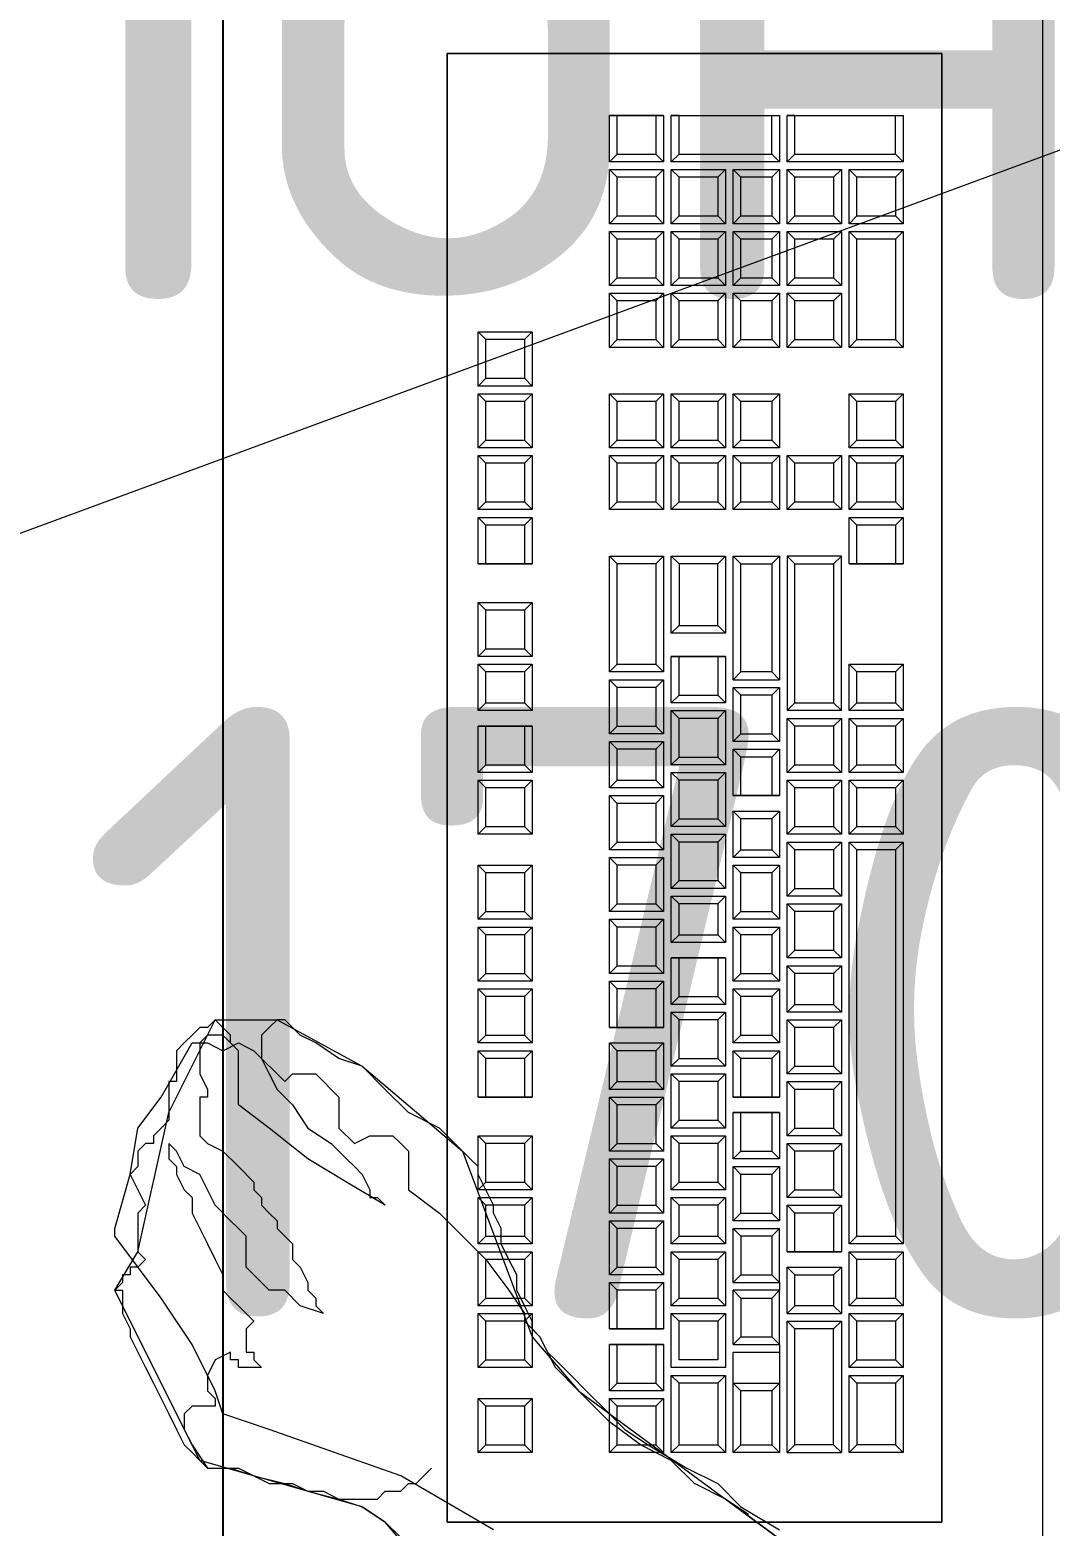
# Model space of a CAD drawing. Header units: millimetres. Extents: x 3050 to 430575, y -569542 to 36130.
# Drawn here: x 313896.6 to 314131, y -469942.1 to -469598.4 of the extents above; entities that cross this region are included whole.
import ezdxf

# ---------------------------------------------------------------- set-up
doc = ezdxf.new("R2010")
doc.units = ezdxf.units.MM
doc.layers.add('PDF _Геометрия', color=7, linetype='Continuous')
doc.layers.add('PDF _Текст', color=7, linetype='Continuous')
doc.styles.add('PDF ISOCPEUR', font='isocpeur.ttf')

# ---------------------------------------------------------------- blocks, each defined once
blk = doc.blocks.new('ТХ3 4 этаж')
at = {"layer": 'PDF _Геометрия', "color": 5, "lineweight": 25}
blk.add_lwpolyline([(44349.42, -54125.48), (44349.42, -56643.63), (43006.87, -56643.63), (43006.87, -54125.48)], close=True, dxfattribs=at)
at = {"layer": 'PDF _Геометрия', "color": 5, "lineweight": 9}
blk.add_lwpolyline([(44349.42, -54686.65), (44725.9, -54686.65), (44725.9, -56213.88), (44349.42, -56213.88)], close=True, dxfattribs=at)
at = {"layer": 'PDF _Геометрия', "color": 5, "lineweight": 0}
for points in [[(44473.73, -55837.4), (44431.11, -55812.54), (44370.73, -55791.23), (44349.42, -55784.12), (44345.87, -55773.47), (44335.21, -55752.16), (44321, -55730.85), (44299.69, -55702.43), (44299.69, -55698.88), (44306.8, -55674.02), (44310.35, -55652.71), (44321, -55638.5), (44335.21, -55613.64), (44342.31, -55613.64), (44349.42, -55617.19), (44356.52, -55613.64), (44363.62, -55617.19), (44377.83, -55631.4), (44381.38, -55627.85), (44392.04, -55627.85), (44395.59, -55631.4), (44399.14, -55634.95), (44402.69, -55638.5), (44402.69, -55645.61), (44402.69, -55652.71), (44409.8, -55659.81), (44416.9, -55656.26), (44424, -55656.26), (44427.55, -55656.26), (44431.11, -55659.81), (44434.66, -55663.36), (44434.66, -55670.47), (44434.66, -55674.02), (44434.66, -55681.12), (44448.86, -55691.78), (44459.52, -55702.43), (44470.17, -55713.09), (44480.83, -55727.29), (44487.93, -55737.95), (44487.93, -55741.5), (44495.04, -55748.6), (44498.59, -55755.71), (44502.14, -55759.26), (44505.69, -55762.81), (44519.9, -55777.02), (44523.45, -55780.57), (44527, -55784.12), (44534.11, -55791.23), (44544.76, -55798.33), (44562.52, -55808.98), (44576.73, -55816.09), (44587.38, -55826.74), (44605.14, -55837.4)], [(44445.31, -55858.71), (44424, -55833.85), (44413.35, -55826.74), (44338.76, -55805.43), (44299.69, -55727.29), (44310.35, -55709.54), (44324.55, -55645.61), (44345.87, -55602.99), (44374.28, -55602.99), (44413.35, -55624.3), (44459.52, -55663.36), (44491.48, -55748.6), (44512.8, -55773.47), (44647.76, -55872.91)], [(44452.42, -55833.85), (44452.42, -55159.02)], [(44527, -55208.75), (44527, -55187.44)], [(44548.31, -55187.44), (44527, -55187.44), (44551.86, -55187.44), (44548.31, -55187.44), (44548.31, -55205.19), (44551.86, -55208.75), (44527, -55208.75), (44530.55, -55205.19), (44548.31, -55205.19)], [(44530.55, -55205.19), (44530.55, -55187.44)], [(44551.86, -55187.44), (44551.86, -55208.75)], [(44558.97, -55187.44), (44555.42, -55187.44)], [(44555.42, -55208.75), (44555.42, -55187.44), (44605.14, -55187.44)], [(44558.97, -55205.19), (44558.97, -55187.44), (44601.59, -55187.44)], [(44601.59, -55205.19), (44601.59, -55187.44), (44605.14, -55187.44), (44605.14, -55208.75)], [(44612.24, -55187.44), (44608.69, -55187.44)], [(44608.69, -55208.75), (44608.69, -55187.44), (44661.97, -55187.44)], [(44612.24, -55205.19), (44612.24, -55187.44), (44658.41, -55187.44)], [(44658.41, -55205.19), (44658.41, -55187.44), (44661.97, -55187.44), (44661.97, -55208.75)], [(44527, -55237.16), (44527, -55212.3)], [(44548.31, -55215.85), (44530.55, -55215.85), (44527, -55212.3), (44551.86, -55212.3), (44548.31, -55215.85), (44548.31, -55233.61), (44551.86, -55237.16), (44527, -55237.16), (44530.55, -55233.61), (44548.31, -55233.61)], [(44551.86, -55212.3), (44551.86, -55237.16)], [(44555.42, -55237.16), (44555.42, -55212.3)], [(44576.73, -55215.85), (44558.97, -55215.85), (44555.42, -55212.3), (44580.28, -55212.3), (44576.73, -55215.85), (44576.73, -55233.61), (44580.28, -55237.16), (44555.42, -55237.16), (44558.97, -55233.61), (44576.73, -55233.61)], [(44580.28, -55212.3), (44580.28, -55237.16)], [(44583.83, -55237.16), (44583.83, -55212.3)], [(44601.59, -55215.85), (44587.38, -55215.85), (44583.83, -55212.3), (44605.14, -55212.3), (44601.59, -55215.85), (44601.59, -55233.61), (44605.14, -55237.16), (44583.83, -55237.16), (44587.38, -55233.61), (44601.59, -55233.61)], [(44605.14, -55212.3), (44605.14, -55237.16)], [(44608.69, -55237.16), (44608.69, -55212.3)], [(44630, -55215.85), (44612.24, -55215.85), (44608.69, -55212.3), (44633.55, -55212.3), (44630, -55215.85), (44630, -55233.61), (44633.55, -55237.16), (44608.69, -55237.16), (44612.24, -55233.61), (44630, -55233.61)], [(44633.55, -55212.3), (44633.55, -55237.16)], [(44637.1, -55237.16), (44637.1, -55212.3)], [(44658.41, -55215.85), (44640.66, -55215.85), (44637.1, -55212.3), (44661.97, -55212.3), (44658.41, -55215.85), (44658.41, -55233.61), (44661.97, -55237.16), (44637.1, -55237.16), (44640.66, -55233.61), (44658.41, -55233.61)], [(44661.97, -55212.3), (44661.97, -55237.16)], [(44530.55, -55233.61), (44530.55, -55215.85)], [(44558.97, -55233.61), (44558.97, -55215.85)], [(44587.38, -55233.61), (44587.38, -55215.85)], [(44612.24, -55233.61), (44612.24, -55215.85)], [(44640.66, -55233.61), (44640.66, -55215.85)], [(44527, -55265.57), (44527, -55240.71)], [(44548.31, -55244.26), (44530.55, -55244.26), (44527, -55240.71), (44551.86, -55240.71), (44548.31, -55244.26), (44548.31, -55262.02), (44551.86, -55265.57), (44527, -55265.57), (44530.55, -55262.02), (44548.31, -55262.02)], [(44530.55, -55262.02), (44530.55, -55244.26)], [(44551.86, -55240.71), (44551.86, -55265.57)], [(44555.42, -55265.57), (44555.42, -55240.71)], [(44576.73, -55244.26), (44558.97, -55244.26), (44555.42, -55240.71), (44580.28, -55240.71), (44576.73, -55244.26), (44576.73, -55262.02), (44580.28, -55265.57), (44555.42, -55265.57), (44558.97, -55262.02), (44576.73, -55262.02)], [(44558.97, -55262.02), (44558.97, -55244.26)], [(44580.28, -55240.71), (44580.28, -55265.57)], [(44583.83, -55265.57), (44583.83, -55240.71)], [(44601.59, -55244.26), (44587.38, -55244.26), (44583.83, -55240.71), (44605.14, -55240.71), (44601.59, -55244.26), (44601.59, -55262.02), (44605.14, -55265.57), (44583.83, -55265.57), (44587.38, -55262.02), (44601.59, -55262.02)], [(44587.38, -55262.02), (44587.38, -55244.26)], [(44605.14, -55240.71), (44605.14, -55265.57)], [(44608.69, -55265.57), (44608.69, -55240.71)], [(44630, -55244.26), (44612.24, -55244.26), (44608.69, -55240.71), (44633.55, -55240.71), (44630, -55244.26), (44630, -55262.02), (44633.55, -55265.57), (44608.69, -55265.57), (44612.24, -55262.02), (44630, -55262.02)], [(44612.24, -55262.02), (44612.24, -55244.26)], [(44633.55, -55240.71), (44633.55, -55265.57)], [(44637.1, -55293.99), (44637.1, -55240.71)], [(44658.41, -55244.26), (44640.66, -55244.26), (44637.1, -55240.71), (44661.97, -55240.71), (44658.41, -55244.26), (44658.41, -55290.44), (44661.97, -55293.99), (44637.1, -55293.99), (44640.66, -55290.44), (44658.41, -55290.44)], [(44640.66, -55290.44), (44640.66, -55244.26)], [(44661.97, -55240.71), (44661.97, -55293.99)], [(44527, -55293.99), (44527, -55269.13)], [(44548.31, -55272.68), (44530.55, -55272.68), (44527, -55269.13), (44551.86, -55269.13), (44548.31, -55272.68), (44548.31, -55290.44), (44551.86, -55293.99), (44527, -55293.99), (44530.55, -55290.44), (44548.31, -55290.44)], [(44530.55, -55290.44), (44530.55, -55272.68)], [(44551.86, -55269.13), (44551.86, -55293.99)], [(44555.42, -55293.99), (44555.42, -55269.13)], [(44576.73, -55272.68), (44558.97, -55272.68), (44555.42, -55269.13), (44580.28, -55269.13), (44576.73, -55272.68), (44576.73, -55290.44), (44580.28, -55293.99), (44555.42, -55293.99), (44558.97, -55290.44), (44576.73, -55290.44)], [(44558.97, -55290.44), (44558.97, -55272.68)], [(44580.28, -55269.13), (44580.28, -55293.99)], [(44583.83, -55293.99), (44583.83, -55269.13)], [(44601.59, -55272.68), (44587.38, -55272.68), (44583.83, -55269.13), (44605.14, -55269.13), (44601.59, -55272.68), (44601.59, -55290.44), (44605.14, -55293.99), (44583.83, -55293.99), (44587.38, -55290.44), (44601.59, -55290.44)], [(44587.38, -55290.44), (44587.38, -55272.68)], [(44605.14, -55269.13), (44605.14, -55293.99)], [(44608.69, -55293.99), (44608.69, -55269.13)], [(44630, -55272.68), (44612.24, -55272.68), (44608.69, -55269.13), (44633.55, -55269.13), (44630, -55272.68), (44630, -55290.44), (44633.55, -55293.99), (44608.69, -55293.99), (44612.24, -55290.44), (44630, -55290.44)], [(44612.24, -55290.44), (44612.24, -55272.68)], [(44633.55, -55269.13), (44633.55, -55293.99)], [(44466.62, -55311.75), (44466.62, -55286.88)], [(44487.93, -55290.44), (44470.17, -55290.44), (44466.62, -55286.88), (44491.48, -55286.88), (44487.93, -55290.44), (44487.93, -55308.19), (44491.48, -55311.75), (44466.62, -55311.75), (44470.17, -55308.19), (44487.93, -55308.19)], [(44491.48, -55286.88), (44491.48, -55311.75)], [(44470.17, -55308.19), (44470.17, -55290.44)], [(44466.62, -55340.16), (44466.62, -55315.3)], [(44487.93, -55318.85), (44470.17, -55318.85), (44466.62, -55315.3), (44491.48, -55315.3), (44487.93, -55318.85), (44487.93, -55336.61), (44491.48, -55340.16), (44466.62, -55340.16), (44470.17, -55336.61), (44487.93, -55336.61)], [(44491.48, -55315.3), (44491.48, -55340.16)], [(44527, -55340.16), (44527, -55315.3)], [(44548.31, -55318.85), (44530.55, -55318.85), (44527, -55315.3), (44551.86, -55315.3), (44548.31, -55318.85), (44548.31, -55336.61), (44551.86, -55340.16), (44527, -55340.16), (44530.55, -55336.61), (44548.31, -55336.61)], [(44551.86, -55315.3), (44551.86, -55340.16)], [(44555.42, -55340.16), (44555.42, -55315.3)], [(44576.73, -55318.85), (44558.97, -55318.85), (44555.42, -55315.3), (44580.28, -55315.3), (44576.73, -55318.85), (44576.73, -55336.61), (44580.28, -55340.16), (44555.42, -55340.16), (44558.97, -55336.61), (44576.73, -55336.61)], [(44580.28, -55315.3), (44580.28, -55340.16)], [(44583.83, -55340.16), (44583.83, -55315.3)], [(44601.59, -55318.85), (44587.38, -55318.85), (44583.83, -55315.3), (44605.14, -55315.3), (44601.59, -55318.85), (44601.59, -55336.61), (44605.14, -55340.16), (44583.83, -55340.16), (44587.38, -55336.61), (44601.59, -55336.61)], [(44605.14, -55315.3), (44605.14, -55340.16)], [(44637.1, -55340.16), (44637.1, -55315.3)], [(44658.41, -55318.85), (44640.66, -55318.85), (44637.1, -55315.3), (44661.97, -55315.3), (44658.41, -55318.85), (44658.41, -55336.61), (44661.97, -55340.16), (44637.1, -55340.16), (44640.66, -55336.61), (44658.41, -55336.61)], [(44661.97, -55315.3), (44661.97, -55340.16)], [(44470.17, -55336.61), (44470.17, -55318.85)], [(44530.55, -55336.61), (44530.55, -55318.85)], [(44558.97, -55336.61), (44558.97, -55318.85)], [(44587.38, -55336.61), (44587.38, -55318.85)], [(44640.66, -55336.61), (44640.66, -55318.85)], [(44466.62, -55368.57), (44466.62, -55343.71)], [(44487.93, -55347.26), (44470.17, -55347.26), (44466.62, -55343.71), (44491.48, -55343.71), (44487.93, -55347.26), (44487.93, -55365.02), (44491.48, -55368.57), (44466.62, -55368.57), (44470.17, -55365.02), (44487.93, -55365.02)], [(44491.48, -55343.71), (44491.48, -55368.57)], [(44527, -55368.57), (44527, -55343.71)], [(44548.31, -55347.26), (44530.55, -55347.26), (44527, -55343.71), (44551.86, -55343.71), (44548.31, -55347.26), (44548.31, -55365.02), (44551.86, -55368.57), (44527, -55368.57), (44530.55, -55365.02), (44548.31, -55365.02)], [(44551.86, -55343.71), (44551.86, -55368.57)], [(44555.42, -55368.57), (44555.42, -55343.71)], [(44576.73, -55347.26), (44558.97, -55347.26), (44555.42, -55343.71), (44580.28, -55343.71), (44576.73, -55347.26), (44576.73, -55365.02), (44580.28, -55368.57), (44555.42, -55368.57), (44558.97, -55365.02), (44576.73, -55365.02)], [(44580.28, -55343.71), (44580.28, -55368.57)], [(44583.83, -55368.57), (44583.83, -55343.71)], [(44601.59, -55347.26), (44587.38, -55347.26), (44583.83, -55343.71), (44605.14, -55343.71), (44601.59, -55347.26), (44601.59, -55365.02), (44605.14, -55368.57), (44583.83, -55368.57), (44587.38, -55365.02), (44601.59, -55365.02)], [(44605.14, -55343.71), (44605.14, -55368.57)], [(44608.69, -55368.57), (44608.69, -55343.71)], [(44630, -55347.26), (44612.24, -55347.26), (44608.69, -55343.71), (44633.55, -55343.71), (44630, -55347.26), (44630, -55365.02), (44633.55, -55368.57), (44608.69, -55368.57), (44612.24, -55365.02), (44630, -55365.02)], [(44633.55, -55343.71), (44633.55, -55368.57)], [(44637.1, -55368.57), (44637.1, -55343.71)], [(44658.41, -55347.26), (44640.66, -55347.26), (44637.1, -55343.71), (44661.97, -55343.71), (44658.41, -55347.26), (44658.41, -55365.02), (44661.97, -55368.57), (44637.1, -55368.57), (44640.66, -55365.02), (44658.41, -55365.02)], [(44661.97, -55343.71), (44661.97, -55368.57)], [(44470.17, -55365.02), (44470.17, -55347.26)], [(44530.55, -55365.02), (44530.55, -55347.26)], [(44558.97, -55365.02), (44558.97, -55347.26)], [(44587.38, -55365.02), (44587.38, -55347.26)], [(44612.24, -55365.02), (44612.24, -55347.26)], [(44640.66, -55365.02), (44640.66, -55347.26)], [(44466.62, -55393.43), (44466.62, -55372.12)], [(44487.93, -55375.68), (44470.17, -55375.68), (44466.62, -55372.12), (44491.48, -55372.12), (44487.93, -55375.68), (44487.93, -55393.43), (44491.48, -55393.43), (44466.62, -55393.43), (44470.17, -55393.43), (44487.93, -55393.43)], [(44470.17, -55393.43), (44470.17, -55375.68)], [(44491.48, -55372.12), (44491.48, -55393.43)], [(44637.1, -55393.43), (44637.1, -55372.12)], [(44658.41, -55375.68), (44640.66, -55375.68), (44637.1, -55372.12), (44661.97, -55372.12), (44658.41, -55375.68), (44658.41, -55393.43), (44661.97, -55393.43), (44637.1, -55393.43), (44640.66, -55393.43), (44658.41, -55393.43)], [(44640.66, -55393.43), (44640.66, -55375.68)], [(44661.97, -55372.12), (44661.97, -55393.43)], [(44527, -55443.16), (44527, -55389.88)], [(44548.31, -55393.43), (44530.55, -55393.43), (44527, -55389.88), (44551.86, -55389.88), (44548.31, -55393.43), (44548.31, -55439.61), (44551.86, -55443.16), (44527, -55443.16), (44530.55, -55439.61), (44548.31, -55439.61)], [(44551.86, -55389.88), (44551.86, -55443.16)], [(44555.42, -55425.4), (44555.42, -55389.88), (44558.97, -55393.43), (44558.97, -55421.85)], [(44587.38, -55393.43), (44583.83, -55389.88)], [(44583.83, -55446.71), (44583.83, -55389.88), (44605.14, -55389.88), (44605.14, -55446.71)], [(44601.59, -55393.43), (44605.14, -55389.88)], [(44530.55, -55439.61), (44530.55, -55393.43)], [(44587.38, -55443.16), (44587.38, -55393.43), (44601.59, -55393.43), (44601.59, -55443.16)], [(44466.62, -55436.06), (44466.62, -55411.19)], [(44487.93, -55414.74), (44470.17, -55414.74), (44466.62, -55411.19), (44491.48, -55411.19), (44487.93, -55414.74), (44487.93, -55432.5), (44491.48, -55436.06), (44466.62, -55436.06), (44470.17, -55432.5), (44487.93, -55432.5)], [(44491.48, -55411.19), (44491.48, -55436.06)], [(44470.17, -55432.5), (44470.17, -55414.74)], [(44576.73, -55421.85), (44580.28, -55425.4)], [(44466.62, -55460.92), (44466.62, -55439.61)], [(44487.93, -55443.16), (44470.17, -55443.16), (44466.62, -55439.61), (44491.48, -55439.61), (44487.93, -55443.16), (44487.93, -55457.37), (44491.48, -55460.92), (44466.62, -55460.92), (44470.17, -55457.37), (44487.93, -55457.37)], [(44491.48, -55439.61), (44491.48, -55460.92)], [(44555.42, -55457.37), (44555.42, -55436.06)], [(44576.73, -55436.06), (44555.42, -55436.06), (44580.28, -55436.06), (44576.73, -55436.06), (44576.73, -55453.81), (44580.28, -55457.37), (44555.42, -55457.37), (44558.97, -55453.81), (44576.73, -55453.81)], [(44558.97, -55453.81), (44558.97, -55436.06)], [(44580.28, -55436.06), (44580.28, -55457.37)], [(44637.1, -55460.92), (44637.1, -55439.61)], [(44658.41, -55443.16), (44640.66, -55443.16), (44637.1, -55439.61), (44661.97, -55439.61), (44658.41, -55443.16), (44658.41, -55457.37), (44661.97, -55460.92), (44637.1, -55460.92), (44640.66, -55457.37), (44658.41, -55457.37)], [(44661.97, -55439.61), (44661.97, -55460.92)], [(44470.17, -55457.37), (44470.17, -55443.16)], [(44527, -55471.57), (44527, -55446.71)], [(44548.31, -55450.26), (44530.55, -55450.26), (44527, -55446.71), (44551.86, -55446.71), (44548.31, -55450.26), (44548.31, -55468.02), (44551.86, -55471.57), (44527, -55471.57), (44530.55, -55468.02), (44548.31, -55468.02)], [(44551.86, -55446.71), (44551.86, -55471.57)], [(44640.66, -55457.37), (44640.66, -55443.16)], [(44530.55, -55468.02), (44530.55, -55450.26)], [(44583.83, -55475.12), (44583.83, -55450.26)], [(44601.59, -55453.81), (44587.38, -55453.81), (44583.83, -55450.26), (44605.14, -55450.26), (44601.59, -55453.81), (44601.59, -55471.57), (44605.14, -55475.12), (44583.83, -55475.12), (44587.38, -55471.57), (44601.59, -55471.57)], [(44605.14, -55450.26), (44605.14, -55475.12)], [(44587.38, -55471.57), (44587.38, -55453.81)], [(44555.42, -55485.78), (44555.42, -55460.92)], [(44576.73, -55464.47), (44558.97, -55464.47), (44555.42, -55460.92), (44580.28, -55460.92), (44576.73, -55464.47), (44576.73, -55482.23), (44580.28, -55485.78), (44555.42, -55485.78), (44558.97, -55482.23), (44576.73, -55482.23)], [(44558.97, -55482.23), (44558.97, -55464.47)], [(44580.28, -55460.92), (44580.28, -55485.78)], [(44608.69, -55489.33), (44608.69, -55464.47)], [(44630, -55468.02), (44612.24, -55468.02), (44608.69, -55464.47), (44633.55, -55464.47), (44630, -55468.02), (44630, -55485.78), (44633.55, -55489.33), (44608.69, -55489.33), (44612.24, -55485.78), (44630, -55485.78)], [(44633.55, -55464.47), (44633.55, -55489.33)], [(44637.1, -55489.33), (44637.1, -55464.47)], [(44658.41, -55468.02), (44640.66, -55468.02), (44637.1, -55464.47), (44661.97, -55464.47), (44658.41, -55468.02), (44658.41, -55485.78), (44661.97, -55489.33), (44637.1, -55489.33), (44640.66, -55485.78), (44658.41, -55485.78)], [(44661.97, -55464.47), (44661.97, -55489.33)], [(44466.62, -55489.33), (44466.62, -55468.02)], [(44487.93, -55468.02), (44466.62, -55468.02), (44491.48, -55468.02), (44487.93, -55468.02), (44487.93, -55485.78), (44491.48, -55489.33), (44466.62, -55489.33), (44470.17, -55485.78), (44487.93, -55485.78)], [(44470.17, -55485.78), (44470.17, -55468.02)], [(44491.48, -55468.02), (44491.48, -55489.33)], [(44612.24, -55485.78), (44612.24, -55468.02)], [(44640.66, -55485.78), (44640.66, -55468.02)], [(44527, -55496.43), (44527, -55475.12)], [(44548.31, -55478.68), (44530.55, -55478.68), (44527, -55475.12), (44551.86, -55475.12), (44548.31, -55478.68), (44548.31, -55492.88), (44551.86, -55496.43), (44527, -55496.43), (44530.55, -55492.88), (44548.31, -55492.88)], [(44530.55, -55492.88), (44530.55, -55478.68)], [(44551.86, -55475.12), (44551.86, -55496.43)], [(44583.83, -55499.99), (44583.83, -55478.68)], [(44601.59, -55482.23), (44587.38, -55482.23), (44583.83, -55478.68), (44605.14, -55478.68), (44601.59, -55482.23), (44601.59, -55499.99), (44605.14, -55499.99), (44583.83, -55499.99), (44587.38, -55499.99), (44601.59, -55499.99)], [(44605.14, -55478.68), (44605.14, -55499.99)], [(44587.38, -55499.99), (44587.38, -55482.23)], [(44466.62, -55517.74), (44466.62, -55492.88)], [(44487.93, -55496.43), (44470.17, -55496.43), (44466.62, -55492.88), (44491.48, -55492.88), (44487.93, -55496.43), (44487.93, -55514.19), (44491.48, -55517.74), (44466.62, -55517.74), (44470.17, -55514.19), (44487.93, -55514.19)], [(44491.48, -55492.88), (44491.48, -55517.74)], [(44555.42, -55514.19), (44555.42, -55489.33)], [(44576.73, -55492.88), (44558.97, -55492.88), (44555.42, -55489.33), (44580.28, -55489.33), (44576.73, -55492.88), (44576.73, -55510.64), (44580.28, -55514.19), (44555.42, -55514.19), (44558.97, -55510.64), (44576.73, -55510.64)], [(44558.97, -55510.64), (44558.97, -55492.88)], [(44580.28, -55489.33), (44580.28, -55514.19)], [(44608.69, -55517.74), (44608.69, -55492.88)], [(44630, -55496.43), (44612.24, -55496.43), (44608.69, -55492.88), (44633.55, -55492.88), (44630, -55496.43), (44630, -55514.19), (44633.55, -55517.74), (44608.69, -55517.74), (44612.24, -55514.19), (44630, -55514.19)], [(44633.55, -55492.88), (44633.55, -55517.74)], [(44637.1, -55517.74), (44637.1, -55492.88)], [(44658.41, -55496.43), (44640.66, -55496.43), (44637.1, -55492.88), (44661.97, -55492.88), (44658.41, -55496.43), (44658.41, -55514.19), (44661.97, -55517.74), (44637.1, -55517.74), (44640.66, -55514.19), (44658.41, -55514.19)], [(44661.97, -55492.88), (44661.97, -55517.74)], [(44470.17, -55514.19), (44470.17, -55496.43)], [(44527, -55524.85), (44527, -55499.99)], [(44548.31, -55503.54), (44530.55, -55503.54), (44527, -55499.99), (44551.86, -55499.99), (44548.31, -55503.54), (44548.31, -55521.3), (44551.86, -55524.85), (44527, -55524.85), (44530.55, -55521.3), (44548.31, -55521.3)], [(44551.86, -55499.99), (44551.86, -55524.85)], [(44612.24, -55514.19), (44612.24, -55496.43)], [(44640.66, -55514.19), (44640.66, -55496.43)], [(44530.55, -55521.3), (44530.55, -55503.54)], [(44583.83, -55528.4), (44583.83, -55507.09)], [(44601.59, -55510.64), (44587.38, -55510.64), (44583.83, -55507.09), (44605.14, -55507.09), (44601.59, -55510.64), (44601.59, -55524.85), (44605.14, -55528.4), (44583.83, -55528.4), (44587.38, -55524.85), (44601.59, -55524.85)], [(44605.14, -55507.09), (44605.14, -55528.4)], [(44587.38, -55524.85), (44587.38, -55510.64)], [(44555.42, -55542.61), (44555.42, -55517.74)], [(44576.73, -55521.3), (44558.97, -55521.3), (44555.42, -55517.74), (44580.28, -55517.74), (44576.73, -55521.3), (44576.73, -55539.05), (44580.28, -55542.61), (44555.42, -55542.61), (44558.97, -55539.05), (44576.73, -55539.05)], [(44558.97, -55539.05), (44558.97, -55521.3)], [(44580.28, -55517.74), (44580.28, -55542.61)], [(44608.69, -55546.16), (44608.69, -55521.3)], [(44630, -55524.85), (44612.24, -55524.85), (44608.69, -55521.3), (44633.55, -55521.3), (44630, -55524.85), (44630, -55542.61), (44633.55, -55546.16), (44608.69, -55546.16), (44612.24, -55542.61), (44630, -55542.61)], [(44633.55, -55521.3), (44633.55, -55546.16)], [(44637.1, -55705.98), (44637.1, -55521.3)], [(44658.41, -55524.85), (44640.66, -55524.85), (44637.1, -55521.3), (44661.97, -55521.3), (44658.41, -55524.85), (44658.41, -55702.43), (44661.97, -55705.98), (44637.1, -55705.98), (44640.66, -55702.43), (44658.41, -55702.43)], [(44661.97, -55521.3), (44661.97, -55705.98)], [(44527, -55553.26), (44527, -55528.4)], [(44548.31, -55531.95), (44530.55, -55531.95), (44527, -55528.4), (44551.86, -55528.4), (44548.31, -55531.95), (44548.31, -55549.71), (44551.86, -55553.26), (44527, -55553.26), (44530.55, -55549.71), (44548.31, -55549.71)], [(44551.86, -55528.4), (44551.86, -55553.26)], [(44612.24, -55542.61), (44612.24, -55524.85)], [(44640.66, -55702.43), (44640.66, -55524.85)], [(44466.62, -55556.81), (44466.62, -55531.95)], [(44487.93, -55535.5), (44470.17, -55535.5), (44466.62, -55531.95), (44491.48, -55531.95), (44487.93, -55535.5), (44487.93, -55553.26), (44491.48, -55556.81), (44466.62, -55556.81), (44470.17, -55553.26), (44487.93, -55553.26)], [(44470.17, -55553.26), (44470.17, -55535.5)], [(44491.48, -55531.95), (44491.48, -55556.81)], [(44530.55, -55549.71), (44530.55, -55531.95)], [(44583.83, -55556.81), (44583.83, -55531.95)], [(44601.59, -55535.5), (44587.38, -55535.5), (44583.83, -55531.95), (44605.14, -55531.95), (44601.59, -55535.5), (44601.59, -55553.26), (44605.14, -55556.81), (44583.83, -55556.81), (44587.38, -55553.26), (44601.59, -55553.26)], [(44587.38, -55553.26), (44587.38, -55535.5)], [(44605.14, -55531.95), (44605.14, -55556.81)], [(44555.42, -55567.47), (44555.42, -55546.16)], [(44576.73, -55549.71), (44558.97, -55549.71), (44555.42, -55546.16), (44580.28, -55546.16), (44576.73, -55549.71), (44576.73, -55563.92), (44580.28, -55567.47), (44555.42, -55567.47), (44558.97, -55563.92), (44576.73, -55563.92)], [(44558.97, -55563.92), (44558.97, -55549.71)], [(44580.28, -55546.16), (44580.28, -55567.47)], [(44608.69, -55574.57), (44608.69, -55549.71)], [(44630, -55553.26), (44612.24, -55553.26), (44608.69, -55549.71), (44633.55, -55549.71), (44630, -55553.26), (44630, -55571.02), (44633.55, -55574.57), (44608.69, -55574.57), (44612.24, -55571.02), (44630, -55571.02)], [(44633.55, -55549.71), (44633.55, -55574.57)], [(44527, -55581.67), (44527, -55556.81)], [(44548.31, -55560.36), (44530.55, -55560.36), (44527, -55556.81), (44551.86, -55556.81), (44548.31, -55560.36), (44548.31, -55578.12), (44551.86, -55581.67), (44527, -55581.67), (44530.55, -55578.12), (44548.31, -55578.12)], [(44551.86, -55556.81), (44551.86, -55581.67)], [(44612.24, -55571.02), (44612.24, -55553.26)], [(44466.62, -55585.23), (44466.62, -55560.36)], [(44487.93, -55563.92), (44470.17, -55563.92), (44466.62, -55560.36), (44491.48, -55560.36), (44487.93, -55563.92), (44487.93, -55581.67), (44491.48, -55585.23), (44466.62, -55585.23), (44470.17, -55581.67), (44487.93, -55581.67)], [(44491.48, -55560.36), (44491.48, -55585.23)], [(44530.55, -55578.12), (44530.55, -55560.36)], [(44583.83, -55585.23), (44583.83, -55560.36)], [(44601.59, -55563.92), (44587.38, -55563.92), (44583.83, -55560.36), (44605.14, -55560.36), (44601.59, -55563.92), (44601.59, -55581.67), (44605.14, -55585.23), (44583.83, -55585.23), (44587.38, -55581.67), (44601.59, -55581.67)], [(44605.14, -55560.36), (44605.14, -55585.23)], [(44470.17, -55581.67), (44470.17, -55563.92)], [(44587.38, -55581.67), (44587.38, -55563.92)], [(44555.42, -55595.88), (44555.42, -55574.57)], [(44576.73, -55574.57), (44555.42, -55574.57), (44580.28, -55574.57), (44576.73, -55574.57), (44576.73, -55592.33), (44580.28, -55595.88), (44555.42, -55595.88), (44558.97, -55592.33), (44576.73, -55592.33)], [(44558.97, -55592.33), (44558.97, -55574.57)], [(44580.28, -55574.57), (44580.28, -55595.88)], [(44608.69, -55599.43), (44608.69, -55578.12)], [(44630, -55581.67), (44612.24, -55581.67), (44608.69, -55578.12), (44633.55, -55578.12), (44630, -55581.67), (44630, -55595.88), (44633.55, -55599.43), (44608.69, -55599.43), (44612.24, -55595.88), (44630, -55595.88)], [(44612.24, -55595.88), (44612.24, -55581.67)], [(44633.55, -55578.12), (44633.55, -55599.43)], [(44466.62, -55613.64), (44466.62, -55588.78)], [(44487.93, -55592.33), (44470.17, -55592.33), (44466.62, -55588.78), (44491.48, -55588.78), (44487.93, -55592.33), (44487.93, -55610.09), (44491.48, -55613.64), (44466.62, -55613.64), (44470.17, -55610.09), (44487.93, -55610.09)], [(44491.48, -55588.78), (44491.48, -55613.64)], [(44527, -55606.54), (44527, -55585.23)], [(44548.31, -55588.78), (44530.55, -55588.78), (44527, -55585.23), (44551.86, -55585.23), (44548.31, -55588.78), (44548.31, -55606.54), (44551.86, -55606.54), (44527, -55606.54), (44530.55, -55606.54), (44548.31, -55606.54)], [(44530.55, -55606.54), (44530.55, -55588.78)], [(44551.86, -55585.23), (44551.86, -55606.54)], [(44583.83, -55613.64), (44583.83, -55588.78)], [(44601.59, -55592.33), (44587.38, -55592.33), (44583.83, -55588.78), (44605.14, -55588.78), (44601.59, -55592.33), (44601.59, -55610.09), (44605.14, -55613.64), (44583.83, -55613.64), (44587.38, -55610.09), (44601.59, -55610.09)], [(44605.14, -55588.78), (44605.14, -55613.64)], [(44470.17, -55610.09), (44470.17, -55592.33)], [(44587.38, -55610.09), (44587.38, -55592.33)], [(44590.93, -55830.29), (44580.28, -55823.19), (44566.07, -55816.09), (44555.42, -55805.43), (44541.21, -55798.33), (44527, -55787.67), (44512.8, -55773.47), (44502.14, -55762.81), (44495.04, -55748.6), (44491.48, -55745.05), (44491.48, -55741.5), (44487.93, -55734.4), (44484.38, -55727.29), (44484.38, -55720.19), (44480.83, -55713.09), (44477.28, -55705.98), (44477.28, -55698.88), (44473.73, -55691.78), (44473.73, -55688.23), (44470.17, -55681.12), (44466.62, -55674.02), (44466.62, -55670.47), (44463.07, -55666.92), (44459.52, -55663.36), (44455.97, -55659.81), (44448.86, -55652.71), (44434.66, -55645.61), (44424, -55634.95), (44413.35, -55624.3), (44402.69, -55620.74), (44392.04, -55613.64), (44384.93, -55610.09), (44377.83, -55602.99), (44374.28, -55602.99), (44370.73, -55606.54), (44367.18, -55610.09), (44367.18, -55613.64), (44367.18, -55620.74), (44370.73, -55627.85), (44374.28, -55634.95), (44381.38, -55642.05), (44388.49, -55652.71), (44399.14, -55659.81), (44406.24, -55666.92), (44409.8, -55670.47), (44413.35, -55674.02), (44416.9, -55681.12), (44416.9, -55684.67), (44420.45, -55684.67), (44424, -55688.23), (44406.24, -55677.57), (44388.49, -55666.92), (44370.73, -55652.71), (44356.52, -55642.05), (44356.52, -55638.5), (44356.52, -55631.4), (44356.52, -55627.85), (44356.52, -55624.3), (44356.52, -55617.19), (44352.97, -55613.64), (44352.97, -55610.09), (44349.42, -55606.54), (44345.87, -55602.99), (44342.31, -55606.54), (44338.76, -55606.54), (44335.21, -55610.09), (44331.66, -55613.64), (44328.11, -55617.19), (44328.11, -55624.3), (44328.11, -55627.85), (44328.11, -55631.4), (44324.55, -55631.4), (44324.55, -55634.95), (44324.55, -55642.05), (44324.55, -55649.16), (44321, -55652.71), (44317.45, -55656.26), (44317.45, -55659.81), (44313.9, -55659.81), (44310.35, -55663.36), (44310.35, -55666.92), (44310.35, -55670.47), (44306.8, -55674.02), (44313.9, -55688.23), (44310.35, -55691.78), (44310.35, -55695.33), (44310.35, -55698.88), (44310.35, -55702.43), (44310.35, -55705.98), (44310.35, -55709.54), (44313.9, -55713.09), (44310.35, -55716.64), (44306.8, -55716.64), (44306.8, -55720.19), (44303.24, -55720.19), (44303.24, -55723.74), (44299.69, -55727.29), (44303.24, -55727.29), (44303.24, -55730.85), (44303.24, -55734.4), (44303.24, -55737.95), (44306.8, -55745.05), (44306.8, -55748.6), (44310.35, -55755.71), (44313.9, -55762.81), (44317.45, -55769.91), (44321, -55777.02), (44324.55, -55784.12), (44328.11, -55791.23), (44331.66, -55798.33), (44335.21, -55801.88), (44338.76, -55805.43), (44342.31, -55808.98), (44352.97, -55808.98), (44363.62, -55812.54), (44377.83, -55816.09), (44388.49, -55819.64), (44402.69, -55823.19), (44413.35, -55826.74), (44424, -55833.85), (44431.11, -55840.95)], [(44647.76, -55872.91), (44580.28, -55823.19), (44566.07, -55816.09), (44555.42, -55805.43), (44541.21, -55798.33), (44527, -55787.67), (44512.8, -55773.47), (44502.14, -55762.81), (44495.04, -55748.6), (44491.48, -55745.05), (44491.48, -55741.5), (44487.93, -55734.4), (44484.38, -55727.29), (44484.38, -55720.19), (44480.83, -55713.09), (44477.28, -55705.98), (44477.28, -55698.88), (44473.73, -55691.78), (44473.73, -55688.23), (44470.17, -55681.12), (44466.62, -55674.02), (44466.62, -55670.47), (44463.07, -55666.92), (44459.52, -55663.36), (44455.97, -55659.81), (44448.86, -55652.71), (44434.66, -55645.61), (44424, -55634.95), (44413.35, -55624.3), (44402.69, -55620.74), (44392.04, -55613.64), (44384.93, -55610.09), (44377.83, -55602.99), (44374.28, -55602.99), (44370.73, -55606.54), (44367.18, -55610.09), (44367.18, -55613.64), (44367.18, -55620.74), (44370.73, -55627.85), (44374.28, -55634.95), (44381.38, -55642.05), (44388.49, -55652.71), (44399.14, -55659.81), (44406.24, -55666.92), (44409.8, -55670.47), (44413.35, -55674.02), (44416.9, -55681.12), (44416.9, -55684.67), (44420.45, -55684.67), (44424, -55688.23), (44406.24, -55677.57), (44388.49, -55666.92), (44370.73, -55652.71), (44356.52, -55642.05), (44356.52, -55638.5), (44356.52, -55634.95), (44356.52, -55627.85), (44356.52, -55624.3), (44356.52, -55620.74), (44356.52, -55617.19), (44352.97, -55613.64), (44349.42, -55610.09), (44345.87, -55610.09), (44342.31, -55610.09), (44338.76, -55613.64), (44338.76, -55620.74), (44338.76, -55624.3), (44338.76, -55627.85), (44342.31, -55634.95), (44342.31, -55638.5), (44338.76, -55638.5), (44338.76, -55642.05), (44338.76, -55645.61), (44338.76, -55649.16), (44338.76, -55652.71), (44338.76, -55656.26), (44342.31, -55659.81), (44349.42, -55663.36), (44356.52, -55670.47), (44363.62, -55677.57), (44363.62, -55681.12), (44367.18, -55684.67), (44367.18, -55688.23), (44370.73, -55691.78), (44374.28, -55695.33), (44374.28, -55698.88), (44377.83, -55702.43), (44381.38, -55705.98), (44381.38, -55713.09), (44384.93, -55716.64), (44388.49, -55723.74), (44388.49, -55727.29), (44392.04, -55730.85), (44392.04, -55734.4), (44395.59, -55737.95), (44384.93, -55734.4), (44377.83, -55727.29), (44370.73, -55727.29), (44367.18, -55723.74), (44363.62, -55720.19), (44360.07, -55716.64), (44360.07, -55709.54), (44360.07, -55702.43), (44356.52, -55698.88), (44352.97, -55695.33), (44345.87, -55688.23), (44342.31, -55681.12), (44338.76, -55674.02), (44331.66, -55670.47), (44328.11, -55663.36), (44324.55, -55659.81), (44324.55, -55663.36), (44324.55, -55666.92), (44328.11, -55670.47), (44328.11, -55674.02), (44331.66, -55681.12), (44335.21, -55684.67), (44335.21, -55691.78), (44338.76, -55698.88), (44342.31, -55705.98), (44345.87, -55713.09), (44349.42, -55720.19), (44349.42, -55727.29), (44352.97, -55730.85), (44356.52, -55734.4), (44360.07, -55737.95), (44363.62, -55741.5), (44360.07, -55745.05), (44360.07, -55748.6), (44360.07, -55752.16), (44360.07, -55755.71), (44363.62, -55755.71), (44363.62, -55759.26), (44367.18, -55762.81), (44363.62, -55762.81), (44360.07, -55762.81), (44356.52, -55762.81), (44356.52, -55759.26), (44352.97, -55759.26), (44352.97, -55755.71), (44345.87, -55759.26), (44342.31, -55766.36), (44342.31, -55769.91), (44342.31, -55773.47), (44345.87, -55777.02), (44345.87, -55780.57), (44338.76, -55780.57), (44335.21, -55780.57), (44331.66, -55784.12), (44331.66, -55787.67), (44331.66, -55791.23), (44335.21, -55798.33), (44342.31, -55808.98), (44349.42, -55808.98), (44356.52, -55808.98), (44363.62, -55812.54), (44370.73, -55816.09), (44381.38, -55816.09), (44388.49, -55819.64), (44395.59, -55819.64), (44402.69, -55823.19), (44406.24, -55823.19), (44409.8, -55823.19), (44413.35, -55823.19), (44416.9, -55823.19), (44420.45, -55823.19), (44424, -55819.64), (44427.55, -55819.64), (44431.11, -55819.64), (44434.66, -55816.09), (44438.21, -55816.09), (44441.76, -55812.54), (44445.31, -55808.98)], [(44555.42, -55624.3), (44555.42, -55599.43)], [(44576.73, -55602.99), (44558.97, -55602.99), (44555.42, -55599.43), (44580.28, -55599.43), (44576.73, -55602.99), (44576.73, -55620.74), (44580.28, -55624.3), (44555.42, -55624.3), (44558.97, -55620.74), (44576.73, -55620.74)], [(44558.97, -55620.74), (44558.97, -55602.99)], [(44580.28, -55599.43), (44580.28, -55624.3)], [(44608.69, -55627.85), (44608.69, -55602.99)], [(44630, -55606.54), (44612.24, -55606.54), (44608.69, -55602.99), (44633.55, -55602.99), (44630, -55606.54), (44630, -55624.3), (44633.55, -55627.85), (44608.69, -55627.85), (44612.24, -55624.3), (44630, -55624.3)], [(44633.55, -55602.99), (44633.55, -55627.85)], [(44612.24, -55624.3), (44612.24, -55606.54)], [(44466.62, -55638.5), (44466.62, -55617.19)], [(44487.93, -55620.74), (44470.17, -55620.74), (44466.62, -55617.19), (44491.48, -55617.19), (44487.93, -55620.74), (44487.93, -55638.5), (44491.48, -55638.5), (44466.62, -55638.5), (44470.17, -55638.5), (44487.93, -55638.5)], [(44491.48, -55617.19), (44491.48, -55638.5)], [(44527, -55634.95), (44527, -55613.64)], [(44548.31, -55617.19), (44530.55, -55617.19), (44527, -55613.64), (44551.86, -55613.64), (44548.31, -55617.19), (44548.31, -55631.4), (44551.86, -55634.95), (44527, -55634.95), (44530.55, -55631.4), (44548.31, -55631.4)], [(44530.55, -55631.4), (44530.55, -55617.19)], [(44551.86, -55613.64), (44551.86, -55634.95)], [(44583.83, -55638.5), (44583.83, -55617.19)], [(44601.59, -55620.74), (44587.38, -55620.74), (44583.83, -55617.19), (44605.14, -55617.19), (44601.59, -55620.74), (44601.59, -55638.5), (44605.14, -55638.5), (44583.83, -55638.5), (44587.38, -55638.5), (44601.59, -55638.5)], [(44605.14, -55617.19), (44605.14, -55638.5)], [(44470.17, -55638.5), (44470.17, -55620.74)], [(44587.38, -55638.5), (44587.38, -55620.74)], [(44555.42, -55652.71), (44555.42, -55627.85)], [(44576.73, -55631.4), (44558.97, -55631.4), (44555.42, -55627.85), (44580.28, -55627.85), (44576.73, -55631.4), (44576.73, -55649.16), (44580.28, -55652.71), (44555.42, -55652.71), (44558.97, -55649.16), (44576.73, -55649.16)], [(44558.97, -55649.16), (44558.97, -55631.4)], [(44580.28, -55627.85), (44580.28, -55652.71)], [(44608.69, -55656.26), (44608.69, -55631.4)], [(44630, -55634.95), (44612.24, -55634.95), (44608.69, -55631.4), (44633.55, -55631.4), (44630, -55634.95), (44630, -55652.71), (44633.55, -55656.26), (44608.69, -55656.26), (44612.24, -55652.71), (44630, -55652.71)], [(44633.55, -55631.4), (44633.55, -55656.26)], [(44527, -55663.36), (44527, -55638.5)], [(44548.31, -55642.05), (44530.55, -55642.05), (44527, -55638.5), (44551.86, -55638.5), (44548.31, -55642.05), (44548.31, -55659.81), (44551.86, -55663.36), (44527, -55663.36), (44530.55, -55659.81), (44548.31, -55659.81)], [(44551.86, -55638.5), (44551.86, -55663.36)], [(44612.24, -55652.71), (44612.24, -55634.95)], [(44530.55, -55659.81), (44530.55, -55642.05)], [(44583.83, -55666.92), (44583.83, -55645.61)], [(44601.59, -55645.61), (44583.83, -55645.61), (44605.14, -55645.61), (44601.59, -55645.61), (44601.59, -55663.36), (44605.14, -55666.92), (44583.83, -55666.92), (44587.38, -55663.36), (44601.59, -55663.36)], [(44587.38, -55663.36), (44587.38, -55645.61)], [(44605.14, -55645.61), (44605.14, -55666.92)], [(44466.62, -55681.12), (44466.62, -55656.26)], [(44487.93, -55659.81), (44470.17, -55659.81), (44466.62, -55656.26), (44491.48, -55656.26), (44487.93, -55659.81), (44487.93, -55677.57), (44491.48, -55681.12), (44466.62, -55681.12), (44470.17, -55677.57), (44487.93, -55677.57)], [(44470.17, -55677.57), (44470.17, -55659.81)], [(44491.48, -55656.26), (44491.48, -55681.12)], [(44555.42, -55681.12), (44555.42, -55656.26)], [(44576.73, -55659.81), (44558.97, -55659.81), (44555.42, -55656.26), (44580.28, -55656.26), (44576.73, -55659.81), (44576.73, -55677.57), (44580.28, -55681.12), (44555.42, -55681.12), (44558.97, -55677.57), (44576.73, -55677.57)], [(44558.97, -55677.57), (44558.97, -55659.81)], [(44580.28, -55656.26), (44580.28, -55681.12)], [(44608.69, -55684.67), (44608.69, -55659.81)], [(44630, -55663.36), (44612.24, -55663.36), (44608.69, -55659.81), (44633.55, -55659.81), (44630, -55663.36), (44630, -55681.12), (44633.55, -55684.67), (44608.69, -55684.67), (44612.24, -55681.12), (44630, -55681.12)], [(44633.55, -55659.81), (44633.55, -55684.67)], [(44612.24, -55681.12), (44612.24, -55663.36)], [(44527, -55691.78), (44527, -55666.92)], [(44548.31, -55670.47), (44530.55, -55670.47), (44527, -55666.92), (44551.86, -55666.92), (44548.31, -55670.47), (44548.31, -55688.23), (44551.86, -55691.78), (44527, -55691.78), (44530.55, -55688.23), (44548.31, -55688.23)], [(44530.55, -55688.23), (44530.55, -55670.47)], [(44551.86, -55666.92), (44551.86, -55691.78)], [(44583.83, -55695.33), (44583.83, -55670.47)], [(44601.59, -55674.02), (44587.38, -55674.02), (44583.83, -55670.47), (44605.14, -55670.47), (44601.59, -55674.02), (44601.59, -55691.78), (44605.14, -55695.33), (44583.83, -55695.33), (44587.38, -55691.78), (44601.59, -55691.78)], [(44605.14, -55670.47), (44605.14, -55695.33)], [(44587.38, -55691.78), (44587.38, -55674.02)], [(44466.62, -55705.98), (44466.62, -55684.67)], [(44487.93, -55688.23), (44470.17, -55688.23), (44466.62, -55684.67), (44491.48, -55684.67), (44487.93, -55688.23), (44487.93, -55702.43), (44491.48, -55705.98), (44466.62, -55705.98), (44470.17, -55702.43), (44487.93, -55702.43)], [(44491.48, -55684.67), (44491.48, -55705.98)], [(44555.42, -55705.98), (44555.42, -55684.67)], [(44576.73, -55688.23), (44558.97, -55688.23), (44555.42, -55684.67), (44580.28, -55684.67), (44576.73, -55688.23), (44576.73, -55702.43), (44580.28, -55705.98), (44555.42, -55705.98), (44558.97, -55702.43), (44576.73, -55702.43)], [(44580.28, -55684.67), (44580.28, -55705.98)], [(44470.17, -55702.43), (44470.17, -55688.23)], [(44558.97, -55702.43), (44558.97, -55688.23)], [(44608.69, -55709.54), (44608.69, -55688.23)], [(44630, -55691.78), (44612.24, -55691.78), (44608.69, -55688.23), (44633.55, -55688.23), (44630, -55691.78), (44630, -55709.54), (44633.55, -55709.54), (44608.69, -55709.54), (44612.24, -55709.54), (44630, -55709.54)], [(44612.24, -55709.54), (44612.24, -55691.78)], [(44633.55, -55688.23), (44633.55, -55709.54)], [(44527, -55720.19), (44527, -55695.33)], [(44548.31, -55698.88), (44530.55, -55698.88), (44527, -55695.33), (44551.86, -55695.33), (44548.31, -55698.88), (44548.31, -55716.64), (44551.86, -55720.19), (44527, -55720.19), (44530.55, -55716.64), (44548.31, -55716.64)], [(44530.55, -55716.64), (44530.55, -55698.88)], [(44551.86, -55695.33), (44551.86, -55720.19)], [(44583.83, -55723.74), (44583.83, -55698.88)], [(44601.59, -55702.43), (44587.38, -55702.43), (44583.83, -55698.88), (44605.14, -55698.88), (44601.59, -55702.43), (44601.59, -55720.19)], [(44587.38, -55720.19), (44583.83, -55723.74), (44605.14, -55723.74), (44605.14, -55698.88)], [(44587.38, -55702.43), (44587.38, -55720.19), (44601.59, -55720.19), (44605.14, -55723.74), (44605.14, -55727.29), (44601.59, -55730.85), (44601.59, -55748.6)], [(44466.62, -55734.4), (44466.62, -55709.54)], [(44487.93, -55713.09), (44470.17, -55713.09), (44466.62, -55709.54), (44491.48, -55709.54), (44487.93, -55713.09), (44487.93, -55730.85), (44491.48, -55734.4), (44466.62, -55734.4), (44470.17, -55730.85), (44487.93, -55730.85)], [(44470.17, -55730.85), (44470.17, -55713.09)], [(44491.48, -55709.54), (44491.48, -55734.4)], [(44555.42, -55734.4), (44555.42, -55709.54)], [(44576.73, -55713.09), (44558.97, -55713.09), (44555.42, -55709.54), (44580.28, -55709.54), (44576.73, -55713.09), (44576.73, -55730.85), (44580.28, -55734.4), (44555.42, -55734.4), (44558.97, -55730.85), (44576.73, -55730.85)], [(44558.97, -55730.85), (44558.97, -55713.09)], [(44580.28, -55709.54), (44580.28, -55734.4)], [(44637.1, -55734.4), (44637.1, -55709.54)], [(44658.41, -55713.09), (44640.66, -55713.09), (44637.1, -55709.54), (44661.97, -55709.54), (44658.41, -55713.09), (44658.41, -55730.85), (44661.97, -55734.4), (44637.1, -55734.4), (44640.66, -55730.85), (44658.41, -55730.85)], [(44640.66, -55730.85), (44640.66, -55713.09)], [(44661.97, -55709.54), (44661.97, -55734.4)], [(44608.69, -55737.95), (44608.69, -55716.64)], [(44612.24, -55720.19), (44608.69, -55716.64), (44633.55, -55716.64), (44630, -55720.19)], [(44612.24, -55734.4), (44612.24, -55720.19), (44630, -55720.19), (44630, -55734.4)], [(44633.55, -55716.64), (44633.55, -55737.95)], [(44527, -55745.05), (44527, -55723.74)], [(44548.31, -55727.29), (44530.55, -55727.29), (44527, -55723.74), (44551.86, -55723.74), (44548.31, -55727.29), (44548.31, -55745.05), (44551.86, -55745.05), (44527, -55745.05), (44530.55, -55745.05), (44548.31, -55745.05)], [(44530.55, -55745.05), (44530.55, -55727.29)], [(44551.86, -55723.74), (44551.86, -55745.05)], [(44583.83, -55752.16), (44583.83, -55727.29)], [(44587.38, -55748.6), (44583.83, -55752.16), (44605.14, -55752.16), (44605.14, -55727.29), (44583.83, -55727.29), (44587.38, -55730.85), (44601.59, -55730.85)], [(44587.38, -55730.85), (44587.38, -55748.6), (44601.59, -55748.6), (44605.14, -55752.16), (44605.14, -55755.71), (44605.14, -55801.88)], [(44466.62, -55762.81), (44466.62, -55737.95)], [(44487.93, -55741.5), (44470.17, -55741.5), (44466.62, -55737.95), (44491.48, -55737.95), (44487.93, -55741.5), (44487.93, -55759.26), (44491.48, -55762.81), (44466.62, -55762.81), (44470.17, -55759.26), (44487.93, -55759.26)], [(44470.17, -55759.26), (44470.17, -55741.5)], [(44491.48, -55737.95), (44491.48, -55762.81)], [(44580.28, -55737.95), (44580.28, -55762.81), (44555.42, -55762.81), (44555.42, -55737.95)], [(44576.73, -55741.5), (44576.73, -55759.26), (44558.97, -55759.26), (44558.97, -55741.5)], [(44630, -55745.05), (44612.24, -55745.05), (44608.69, -55741.5)], [(44608.69, -55801.88), (44608.69, -55741.5), (44633.55, -55741.5)], [(44630, -55798.33), (44630, -55745.05), (44633.55, -55741.5), (44633.55, -55801.88), (44630, -55798.33), (44612.24, -55798.33), (44612.24, -55745.05)], [(44637.1, -55762.81), (44637.1, -55737.95)], [(44658.41, -55741.5), (44640.66, -55741.5), (44637.1, -55737.95), (44661.97, -55737.95), (44658.41, -55741.5), (44658.41, -55759.26), (44661.97, -55762.81), (44637.1, -55762.81), (44640.66, -55759.26), (44658.41, -55759.26)], [(44640.66, -55759.26), (44640.66, -55741.5)], [(44661.97, -55737.95), (44661.97, -55762.81)], [(44527, -55773.47), (44527, -55752.16)], [(44548.31, -55752.16), (44527, -55752.16), (44551.86, -55752.16), (44548.31, -55752.16), (44548.31, -55769.91), (44551.86, -55773.47), (44527, -55773.47), (44530.55, -55769.91), (44548.31, -55769.91)], [(44530.55, -55769.91), (44530.55, -55752.16)], [(44551.86, -55752.16), (44551.86, -55773.47)], [(44583.83, -55801.88), (44583.83, -55755.71), (44605.14, -55755.71)], [(44555.42, -55801.88), (44555.42, -55766.36)], [(44576.73, -55769.91), (44558.97, -55769.91), (44555.42, -55766.36), (44580.28, -55766.36), (44576.73, -55769.91), (44576.73, -55798.33), (44580.28, -55801.88), (44555.42, -55801.88), (44558.97, -55798.33), (44576.73, -55798.33)], [(44558.97, -55798.33), (44558.97, -55769.91)], [(44580.28, -55766.36), (44580.28, -55801.88)], [(44601.59, -55773.47), (44587.38, -55773.47), (44583.83, -55769.91), (44605.14, -55769.91), (44601.59, -55773.47), (44601.59, -55798.33), (44605.14, -55801.88), (44583.83, -55801.88), (44587.38, -55798.33), (44601.59, -55798.33)], [(44661.97, -55766.36), (44661.97, -55801.88), (44637.1, -55801.88), (44637.1, -55766.36)], [(44640.66, -55769.91), (44640.66, -55798.33), (44637.1, -55801.88)], [(44658.41, -55769.91), (44658.41, -55798.33), (44640.66, -55798.33)], [(44587.38, -55798.33), (44587.38, -55773.47)], [(44466.62, -55801.88), (44466.62, -55777.02)], [(44487.93, -55780.57), (44470.17, -55780.57), (44466.62, -55777.02), (44491.48, -55777.02), (44487.93, -55780.57), (44487.93, -55798.33), (44491.48, -55801.88), (44466.62, -55801.88), (44470.17, -55798.33), (44487.93, -55798.33)], [(44470.17, -55798.33), (44470.17, -55780.57)], [(44491.48, -55777.02), (44491.48, -55801.88)], [(44527, -55801.88), (44527, -55777.02)], [(44548.31, -55780.57), (44530.55, -55780.57), (44527, -55777.02), (44551.86, -55777.02), (44548.31, -55780.57), (44548.31, -55798.33), (44551.86, -55801.88), (44527, -55801.88), (44530.55, -55798.33), (44548.31, -55798.33)], [(44530.55, -55798.33), (44530.55, -55780.57)], [(44551.86, -55777.02), (44551.86, -55801.88)], [(44612.24, -55798.33), (44608.69, -55801.88), (44633.55, -55801.88)], [(44658.41, -55798.33), (44661.97, -55801.88)]]:
    blk.add_lwpolyline(points, dxfattribs=at)
at = {"layer": 'PDF _Геометрия', "color": 5, "lineweight": 9}
blk.add_lwpolyline([(44150.52, -55418.3), (45854.76, -54789.98), (46744.76, -54789.98)], dxfattribs=at)
at = {"layer": 'PDF _Геометрия', "color": 5, "lineweight": 0}
for points in [[(44452.42, -55833.85), (44452.42, -55159.02), (44679.73, -55159.02), (44679.73, -55833.85)], [(44452.42, -55833.85), (44452.42, -55159.02), (44679.73, -55159.02), (44679.73, -55833.85)], [(44679.73, -55159.02), (44452.42, -55159.02), (44452.42, -55833.85), (44679.73, -55833.85)], [(44558.97, -55205.19), (44601.59, -55205.19), (44605.14, -55208.75), (44555.42, -55208.75)], [(44612.24, -55205.19), (44658.41, -55205.19), (44661.97, -55208.75), (44608.69, -55208.75)], [(44558.97, -55393.43), (44555.42, -55389.88), (44580.28, -55389.88), (44576.73, -55393.43), (44580.28, -55389.88), (44580.28, -55425.4), (44555.42, -55425.4), (44558.97, -55421.85), (44576.73, -55421.85), (44576.73, -55393.43)], [(44608.69, -55389.88), (44612.24, -55393.43)], [(44630, -55457.37), (44633.55, -55460.92), (44633.55, -55389.88), (44608.69, -55389.88), (44608.69, -55460.92), (44612.24, -55457.37), (44630, -55457.37), (44633.55, -55460.92), (44608.69, -55460.92), (44612.24, -55457.37), (44612.24, -55393.43), (44630, -55393.43)], [(44633.55, -55389.88), (44630, -55393.43)], [(44587.38, -55443.16), (44583.83, -55446.71), (44605.14, -55446.71), (44601.59, -55443.16)], [(44612.24, -55734.4), (44608.69, -55737.95), (44633.55, -55737.95), (44630, -55734.4)], [(44558.97, -55741.5), (44555.42, -55737.95), (44580.28, -55737.95), (44576.73, -55741.5)], [(44640.66, -55769.91), (44637.1, -55766.36), (44661.97, -55766.36), (44658.41, -55769.91)]]:
    blk.add_lwpolyline(points, close=True, dxfattribs=at)
at = {"layer": 'PDF _Текст', "color": 5, "lineweight": 30, "insert": (41233.66, -55365.48), "char_height": 281.0292, "attachment_point": 4, "style": 'PDF ISOCPEUR'}
blk.add_mtext('\\pxqr;Механическая рулонная штора\\P1700х1200 мм', dxfattribs=at)

msp = doc.modelspace()

# ---------------------------------------------------------------- block references
at = {"xscale": 0.5, "yscale": 0.5, "zscale": 0.5}
msp.add_blockref('ТХ3 4 этаж', (291766.25, -442024.29), dxfattribs=at)

doc.saveas('drawing.dxf')
